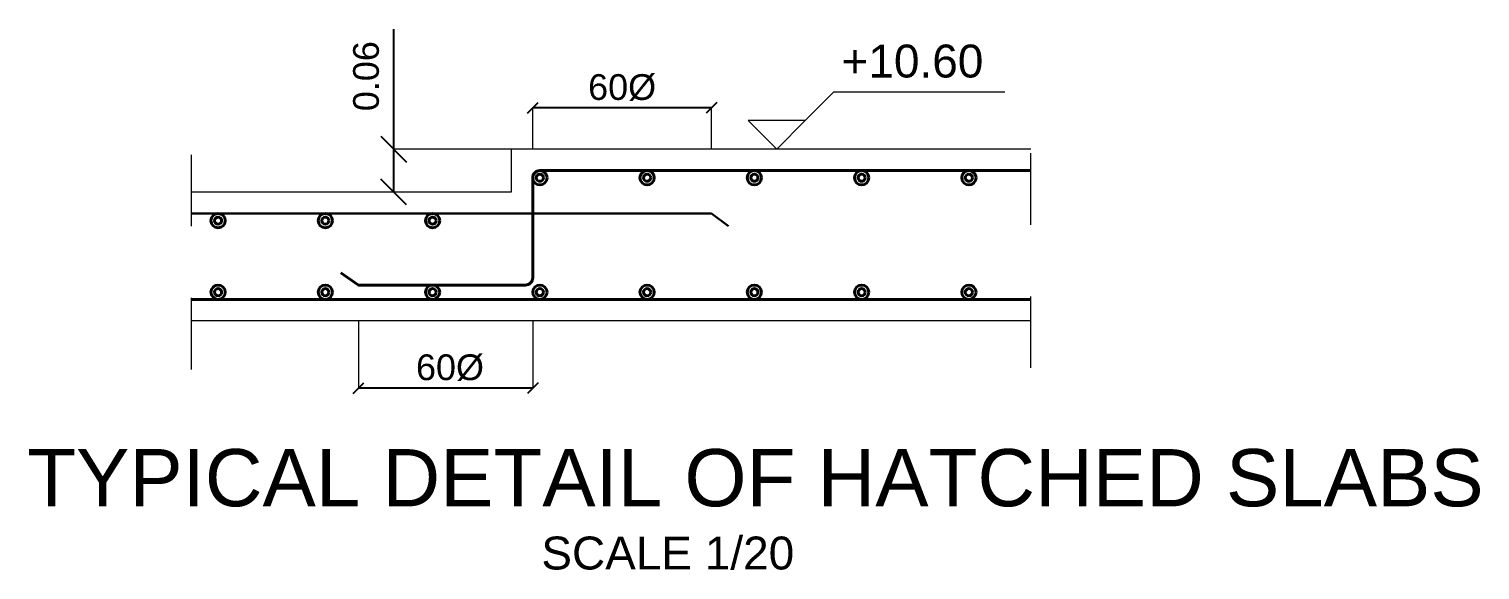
# Model space of a CAD drawing. Header units: inches. Extents: x -11.3 to 41.3, y -1.9 to 32.
# Drawn here: x 36.326 to 38.355, y 25.848 to 26.604 of the extents above; entities that cross this region are included whole.
import ezdxf

# ---------------------------------------------------------------- set-up
doc = ezdxf.new("R2010")
doc.units = ezdxf.units.IN
doc.header["$MEASUREMENT"] = 0
doc.linetypes.add('3RD FLOOR$0$DASHDOT2', pattern=[0.5, 0.25, -0.125, 0, -0.125])
for name, color, linetype, lineweight in [('3RD FLOOR$0$S-ANNO-DIMS', 4, 'Continuous', 0), ('3RD FLOOR$0$S-ANNO-DIMS @ 20', 4, 'Continuous', 0), ('3RD FLOOR$0$S-CONC-SECT', 10, 'Continuous', 13), ('3RD FLOOR$0$S-MAIN-REIN', 50, 'Continuous', 40), ('3RD FLOOR$0$S-SLAB-EDGE', 2, 'Continuous', 30)]:
    doc.layers.add(name, color=color, linetype=linetype, lineweight=lineweight)
doc.styles.add('3RD FLOOR$0$DMA-T-S', font='sanss___.ttf', dxfattribs={"height": 0.0023})
doc.styles.add('3RD FLOOR$0$DMA-TXT-DIM', font='sanss___.ttf', dxfattribs={"height": 0.0018})
doc.styles.add('3RD FLOOR$0$Standard', font='arial.ttf')
doc.dimstyles.new('3RD FLOOR$0$DMA-DIM', dxfattribs={"dimtxt": 0.0018, "dimasz": 0.0018, "dimexe": 0, "dimexo": 0, "dimgap": 0.001, "dimtad": 1, "dimdec": 3, "dimlfac": -1, "dimrnd": 0.001, "dimzin": 1, "dimdsep": 46, "dimtxsty": '3RD FLOOR$0$DMA-TXT-DIM', "dimblk": '3RD FLOOR$0$_Oblique', "dimcen": 0.003, "dimclrd": 256, "dimclre": 256, "dimclrt": 2, "dimadec": 3, "dimazin": 0, "dimtfac": 1, "dimtdec": 3, "dimtofl": 0, "dimtmove": 0, "dimatfit": 3, "dimfxl": 0.05, "dimtolj": 1, "dimtzin": 0, "dimlwe": -1, "dimarcsym": 0})

# ---------------------------------------------------------------- blocks, each defined once
blk = doc.blocks.new('*U11')
at = {"layer": '3RD FLOOR$0$S-ANNO-DIMS'}
blk.add_line((0.002, 0.002), (0.004, 0.004), dxfattribs=at)
for points in [[(0.004, 0.004), (0.01596, 0.004)], [(0.002, 0.002), (-0.002, 0.002), (0, 0), (0.002, 0.002)]]:
    blk.add_lwpolyline(points, dxfattribs=at)
at = {"layer": '3RD FLOOR$0$S-ANNO-DIMS', "style": '3RD FLOOR$0$DMA-T-S', "flags": 4}
blk.add_attdef('LEVEL', (0.00453, 0.005), '', height=0.0023, dxfattribs=at)
at = {"layer": '3RD FLOOR$0$S-ANNO-DIMS', "style": '3RD FLOOR$0$DMA-T-S'}
blk.add_attdef('FINISHING', (0.00456, 0.00074), '', height=0.0023, dxfattribs=at)
blk = doc.blocks.new('3RD FLOOR$0$_Oblique')
at = {"color": 0, "linetype": 'ByBlock', "lineweight": -2}
blk.add_line((0.5, 0.5), (-0.5, -0.5), dxfattribs=at)
blk = doc.blocks.new('*D296')
at = {"layer": '3RD FLOOR$0$S-ANNO-DIMS', "lineweight": -2, "transparency": 16777216}
for p, q in [((36.8357, 26.4366), (36.8357, 26.6045)), ((36.8357, 26.3766), (36.8357, 26.4366))]:
    blk.add_line(p, q, dxfattribs=at)
at = {"layer": '3RD FLOOR$0$S-ANNO-DIMS', "transparency": 16777216}
for p, q in [((37.0001, 26.4366), (36.8357, 26.4366)), ((37.0001, 26.3766), (36.8357, 26.3766))]:
    blk.add_line(p, q, dxfattribs=at)
at = {"layer": 'Defpoints', "color": 0, "transparency": 16777216}
for p in [(36.8357, 26.4366), (37.0001, 26.4366), (37.0001, 26.3766)]:
    blk.add_point(p, dxfattribs=at)
at = {"layer": '3RD FLOOR$0$S-ANNO-DIMS', "lineweight": -2, "transparency": 16777216, "xscale": 0.036, "yscale": 0.036, "zscale": 0.036}
for p, rotation in [((36.8357, 26.4366), 90), ((36.8357, 26.3766), 270)]:
    blk.add_blockref('3RD FLOOR$0$_Oblique', p, dxfattribs=dict(at, rotation=rotation))
at = {"layer": '3RD FLOOR$0$S-ANNO-DIMS', "transparency": 16777216, "insert": (36.7972, 26.5386), "char_height": 0.036, "attachment_point": 5, "rotation": 90, "style": '3RD FLOOR$0$DMA-TXT-DIM'}
blk.add_mtext('\\A1;0.06', dxfattribs=at)
blk = doc.blocks.new('3RD FLOOR$0$dot')
at = {"layer": '3RD FLOOR$0$S-MAIN-REIN'}
for radius in [0.05, 0.025]:
    blk.add_circle((0, 0), radius, dxfattribs=at)
blk = doc.blocks.new('*D297')
at = {"layer": '3RD FLOOR$0$S-ANNO-DIMS', "transparency": 16777216}
for p, q in [((37.0301, 26.4366), (37.0301, 26.4944)), ((37.2801, 26.4366), (37.2801, 26.4944))]:
    blk.add_line(p, q, dxfattribs=at)
at = {"layer": '3RD FLOOR$0$S-ANNO-DIMS', "lineweight": -2, "transparency": 16777216}
blk.add_line((37.2801, 26.4944), (37.0301, 26.4944), dxfattribs=at)
at = {"layer": 'Defpoints', "color": 0, "transparency": 16777216}
for p in [(37.0301, 26.4944), (37.0301, 26.4366), (37.2801, 26.4366)]:
    blk.add_point(p, dxfattribs=at)
at = {"layer": '3RD FLOOR$0$S-ANNO-DIMS', "lineweight": -2, "transparency": 16777216, "xscale": 0.015, "yscale": 0.015, "zscale": 0.015, "rotation": 180}
blk.add_blockref('3RD FLOOR$0$_Oblique', (37.0301, 26.4944), dxfattribs=at)
at = {"layer": '3RD FLOOR$0$S-ANNO-DIMS', "lineweight": -2, "transparency": 16777216, "xscale": 0.015, "yscale": 0.015, "zscale": 0.015}
blk.add_blockref('3RD FLOOR$0$_Oblique', (37.2801, 26.4944), dxfattribs=at)
at = {"layer": '3RD FLOOR$0$S-ANNO-DIMS', "transparency": 16777216, "insert": (37.1551, 26.5227), "char_height": 0.036, "attachment_point": 5, "style": '3RD FLOOR$0$Standard'}
blk.add_mtext('\\A1;60%%C', dxfattribs=at)
blk = doc.blocks.new('*D298')
at = {"layer": '3RD FLOOR$0$S-ANNO-DIMS', "transparency": 16777216}
for p, q in [((36.7864, 26.1966), (36.7864, 26.1026)), ((37.0301, 26.1966), (37.0301, 26.1026))]:
    blk.add_line(p, q, dxfattribs=at)
at = {"layer": '3RD FLOOR$0$S-ANNO-DIMS', "lineweight": -2, "transparency": 16777216}
blk.add_line((37.0301, 26.1026), (36.7864, 26.1026), dxfattribs=at)
at = {"layer": 'Defpoints', "color": 0, "transparency": 16777216}
for p in [(36.7864, 26.1966), (37.0301, 26.1966), (36.7864, 26.1026)]:
    blk.add_point(p, dxfattribs=at)
at = {"layer": '3RD FLOOR$0$S-ANNO-DIMS', "lineweight": -2, "transparency": 16777216, "xscale": 0.015, "yscale": 0.015, "zscale": 0.015, "rotation": 180}
blk.add_blockref('3RD FLOOR$0$_Oblique', (36.7864, 26.1026), dxfattribs=at)
at = {"layer": '3RD FLOOR$0$S-ANNO-DIMS', "lineweight": -2, "transparency": 16777216, "xscale": 0.015, "yscale": 0.015, "zscale": 0.015}
blk.add_blockref('3RD FLOOR$0$_Oblique', (37.0301, 26.1026), dxfattribs=at)
at = {"layer": '3RD FLOOR$0$S-ANNO-DIMS', "transparency": 16777216, "insert": (36.9144, 26.131), "char_height": 0.036, "attachment_point": 5, "style": '3RD FLOOR$0$Standard'}
blk.add_mtext('\\A1;60%%C', dxfattribs=at)

msp = doc.modelspace()

# ---------------------------------------------------------------- linework, layer by layer
at = {"layer": '3RD FLOOR$0$S-CONC-SECT', "linetype": '3RD FLOOR$0$DASHDOT2', "ltscale": 0.01}
for points in [[(37.7268, 26.1308), (37.7268, 26.5293)], [(36.5527, 26.1287), (36.5527, 26.4693)]]:
    msp.add_lwpolyline(points, dxfattribs=at)
at = {"layer": '3RD FLOOR$0$S-CONC-SECT'}
for points in [[(37.7268, 26.4366), (37.0001, 26.4366), (37.0001, 26.3766), (36.5527, 26.3766)], [(37.7268, 26.1966), (36.5527, 26.1966)]]:
    msp.add_lwpolyline(points, dxfattribs=at)
at = {"layer": '3RD FLOOR$0$S-MAIN-REIN', "linetype": 'Continuous'}
msp.add_lwpolyline([(37.7268, 26.4066), (37.0401, 26.4066, 0.414214), (37.0301, 26.3966), (37.0301, 26.2566, -0.414214), (37.0201, 26.2466), (36.7864, 26.2466), (36.7618, 26.2638)], format="xyb", dxfattribs=at)
msp.add_lwpolyline([(37.7268, 26.2266), (36.5527, 26.2266)], dxfattribs=at)
at = {"layer": '3RD FLOOR$0$S-SLAB-EDGE', "linetype": 'Continuous'}
msp.add_lwpolyline([(36.5527, 26.3466), (37.2801, 26.3466), (37.3041, 26.3287)], dxfattribs=at)

# ---------------------------------------------------------------- block references
at = {"layer": '3RD FLOOR$0$S-ANNO-DIMS @ 20'}
ref = msp.add_blockref('*U11', (37.3713, 26.4366), dxfattribs=dict(at, xscale=19.99999999999999, yscale=19.99999999999999, zscale=19.99999999999999))
ref.add_attrib('LEVEL', '+10.60', (37.462, 26.5367), dxfattribs={"layer": '3RD FLOOR$0$S-ANNO-DIMS', "height": 0.046, "style": '3RD FLOOR$0$DMA-T-S', "flags": 4})
at = {"layer": '3RD FLOOR$0$S-SLAB-EDGE', "extrusion": (0, 0, -1), "xscale": -0.1999999999999886, "yscale": 0.1999999999999886, "zscale": 0.1999999999999885}
for p in [(-37.0401, 26.3966), (-37.1901, 26.3966), (-37.3401, 26.3966), (-37.4901, 26.3966), (-37.6401, 26.3966), (-36.5901, 26.3366), (-36.7401, 26.3366), (-36.8901, 26.3366), (-36.5901, 26.2366), (-36.7401, 26.2366), (-36.8901, 26.2366), (-37.0401, 26.2366), (-37.1901, 26.2366), (-37.3401, 26.2366), (-37.4901, 26.2366), (-37.6401, 26.2366)]:
    msp.add_blockref('3RD FLOOR$0$dot', p, dxfattribs=at)

# ---------------------------------------------------------------- texts
at = {"layer": '3RD FLOOR$0$S-ANNO-DIMS', "style": '3RD FLOOR$0$DMA-T-S'}
msp.add_text('SCALE 1/20', height=0.046, dxfattribs=at).set_placement((37.0422, 25.849))
at = {"layer": '3RD FLOOR$0$S-SLAB-EDGE', "style": '3RD FLOOR$0$DMA-T-S'}
msp.add_text('TYPICAL DETAIL OF HATCHED SLABS', height=0.08, dxfattribs=at).set_placement((36.3232, 25.9373))

# ---------------------------------------------------------------- dimensions: what is measured, and where the dimension line sits
at = {"layer": '3RD FLOOR$0$S-ANNO-DIMS'}
dim = msp.add_linear_dim(base=(36.8357, 26.4366), p1=(37.0001, 26.3766), p2=(37.0001, 26.4366), angle=90, dimstyle='3RD FLOOR$0$DMA-DIM', override={"dimscale": 0, "dimdec": 2, "dimclrt": 256, "dimtix": 0, "dimtofl": 1, "dimtmove": 0, "dimatfit": 3}, dxfattribs=at)
dim.commit()
dim.dimension.update_dxf_attribs({"geometry": '*D296', "text_midpoint": (36.7972, 26.5386)})
for base, p1, p2, picture, middle in [((37.0301, 26.4944), (37.2801, 26.4366), (37.0301, 26.4366), '*D297', (37.1551, 26.4944)), ((36.7864, 26.1026), (37.0301, 26.1966), (36.7864, 26.1966), '*D298', (36.9144, 26.1026))]:
    dim = msp.add_linear_dim(base=base, p1=p1, p2=p2, text='60%%C', dimstyle='3RD FLOOR$0$DMA-DIM', override={"dimscale": 0, "dimasz": 0.00075, "dimgap": 0.00045, "dimtxsty": '3RD FLOOR$0$Standard', "dimclrt": 256, "dimtix": 0, "dimtofl": 1, "dimtmove": 0, "dimatfit": 3}, dxfattribs=at)
    dim.commit()
    dim.dimension.update_dxf_attribs({"geometry": picture, "text_midpoint": middle, "dimtype": 128})

doc.saveas('drawing.dxf')
